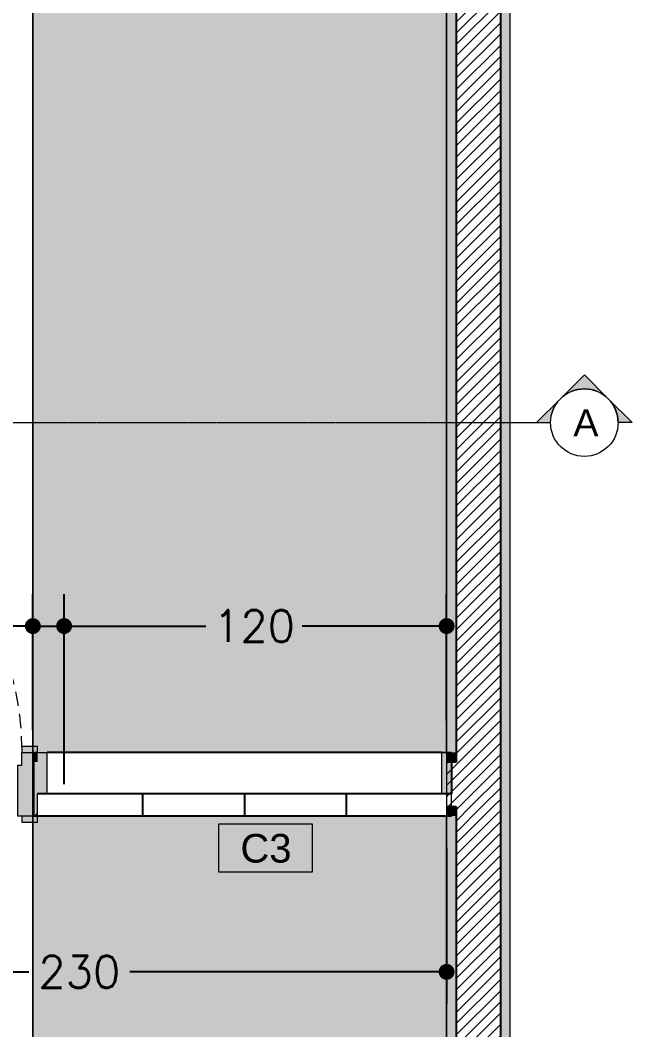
# Model space of a CAD drawing. Header units: metres. Extents: x -1783 to 21505, y -57 to 13660.
# Drawn here: x 14279.9 to 14478, y 10324.1 to 10641.3 of the extents above; entities that cross this region are included whole.
import ezdxf

# ---------------------------------------------------------------- set-up
doc = ezdxf.new("R2010")
doc.units = ezdxf.units.M
doc.header["$MEASUREMENT"] = 0
doc.linetypes.add('Dashed', pattern=[0.07, 0.045, -0.025])
doc.linetypes.add('Dot & Dashed', pattern=[0.6, 0.5, -0.05, 0, -0.05])
for name, color, linetype, lineweight in [('0_Caneta_No__7', 7, 'Continuous', 13), ('0_Caneta_No__98', 7, 'Continuous', 0), ('0_Caneta_No__99', 7, 'Continuous', 20), ('Janelas Archicad_Caneta_No__241', 7, 'Continuous', 13), ('Janelas Archicad_Caneta_No__3', 7, 'Continuous', 25), ('LAJES.EST_Caneta_No__241', 7, 'Continuous', 13), ('PAREDE CONSTRUIR_Caneta_No__241', 7, 'Continuous', 13), ('PAREDE CONSTRUIR_Caneta_No__3', 7, 'Continuous', 25), ('Portas Archicad_Caneta_No__241', 7, 'Continuous', 13), ('TERRENO.ARQ_Caneta_No__241', 7, 'Continuous', 13)]:
    doc.layers.add(name, color=color, linetype=linetype, lineweight=lineweight)
for name, color, linetype in [('cotas', 7, 'Continuous'), ('COTAS EXECUTIVO.EXEC', 7, 'Continuous'), ('Janelas Archicad', 7, 'Continuous'), ('Marcadores de Janela Archicad', 7, 'Continuous'), ('PAREDE CONSTRUIR', 7, 'Continuous'), ('Portas Archicad', 7, 'Continuous'), ('TERRENO.ARQ', 7, 'Continuous')]:
    doc.layers.add(name, color=color, linetype=linetype)
for name, color, linetype, lineweight, true_color in [('Marcadores de Janela Archicad_Caneta_No__9', 7, 'Continuous', 5, 0x020202), ('Portas Archicad_Caneta_No__9', 7, 'Continuous', 5, 0x020202), ('Portas Archicad_Caneta_No__97', 7, 'Continuous', 5, 0x6b6b6b)]:
    doc.layers.add(name, color=color, linetype=linetype, lineweight=lineweight, true_color=true_color)
doc.styles.add('GENERATED_STYLE_1', font='arial.ttf')
doc.styles.add('R80', font='romans.shx', dxfattribs={"height": 10})
doc.dimstyles.new('1-50', dxfattribs={"dimtxt": 10, "dimasz": 5, "dimexe": 10, "dimexo": 10, "dimgap": 3, "dimtad": 1, "dimdec": 1, "dimrnd": 1, "dimdsep": 46, "dimtxsty": 'R80', "dimblk": 'DOT', "dimcen": 0, "dimclrd": 252, "dimclre": 252, "dimclrt": 252, "dimadec": 0, "dimazin": 0, "dimtfac": 1, "dimtdec": 1, "dimtix": 1, "dimtmove": 2, "dimatfit": 3, "dimldrblk": 'DOT', "dimfxl": 1, "dimtolj": 1, "dimarcsym": 0})
pattern_1 = [(45, (18585.2446, 16071.2687), (-1.76776695, 1.76776695), [])]

# ---------------------------------------------------------------- blocks, each defined once
blk = doc.blocks.new('_Dot')
at = {"color": 0, "linetype": 'ByBlock', "lineweight": -2}
blk.add_line((-0.5, 0), (-1, 0), dxfattribs=at)
at = {"color": 0, "linetype": 'ByBlock', "const_width": 0.5}
blk.add_lwpolyline([(-0.25, 0, 1), (0.25, 0, 1)], format="xyb", close=True, dxfattribs=at)
blk = doc.blocks.new('*D7131')
at = {"layer": 'COTAS EXECUTIVO.EXEC', "color": 252, "lineweight": -2, "transparency": 16777216}
for p, q in [((14443.84, 13261.11), (14502.66, 13261.11)), ((14492.66, 13256.11), (14492.66, 11331.32)), ((14492.66, 9366.11), (14492.66, 11290.08)), ((14443.84, 9361.11), (14502.66, 9361.11))]:
    blk.add_line(p, q, dxfattribs=at)
at = {"layer": 'COTAS EXECUTIVO.EXEC', "color": 252, "lineweight": -2, "transparency": 16777216, "xscale": 5, "yscale": 5, "zscale": 5}
for p, rotation in [((14492.66, 13261.11), 90), ((14492.66, 9361.11), 270)]:
    blk.add_blockref('_Dot', p, dxfattribs=dict(at, rotation=rotation))
at = {"layer": 'COTAS EXECUTIVO.EXEC', "color": 252, "transparency": 16777216, "insert": (14492.66, 11310.7), "char_height": 10, "attachment_point": 5, "rotation": 90, "style": 'R80'}
blk.add_mtext('\\A1;3900', dxfattribs=at)
blk = doc.blocks.new('*D7366')
at = {"layer": 'COTAS EXECUTIVO.EXEC', "color": 252, "lineweight": -2, "transparency": 16777216}
for p, q in [((14183.84, 10603.71), (14183.84, 10332.29)), ((14413.84, 10381.21), (14413.84, 10332.29)), ((14188.84, 10342.29), (14282.58, 10342.29)), ((14408.84, 10342.29), (14314.3, 10342.29))]:
    blk.add_line(p, q, dxfattribs=at)
at = {"layer": 'COTAS EXECUTIVO.EXEC', "color": 252, "lineweight": -2, "transparency": 16777216, "xscale": 5, "yscale": 5, "zscale": 5, "rotation": 180}
blk.add_blockref('_Dot', (14183.84, 10342.29), dxfattribs=at)
at = {"layer": 'COTAS EXECUTIVO.EXEC', "color": 252, "lineweight": -2, "transparency": 16777216, "xscale": 5, "yscale": 5, "zscale": 5}
blk.add_blockref('_Dot', (14413.84, 10342.29), dxfattribs=at)
at = {"layer": 'COTAS EXECUTIVO.EXEC', "color": 252, "transparency": 16777216, "insert": (14298.44, 10342.29), "char_height": 10, "attachment_point": 5, "style": 'R80'}
blk.add_mtext('\\A1;230', dxfattribs=at)
blk = doc.blocks.new('*D7492')
at = {"layer": 'COTAS EXECUTIVO.EXEC', "color": 252, "lineweight": -2, "transparency": 16777216}
for p, q in [((14183.84, 10421.21), (14183.84, 10460.92)), ((14283.84, 10418.21), (14283.84, 10460.92)), ((14188.84, 10450.92), (14204.95, 10450.92)), ((14278.84, 10450.92), (14235.24, 10450.92))]:
    blk.add_line(p, q, dxfattribs=at)
at = {"layer": 'COTAS EXECUTIVO.EXEC', "color": 252, "lineweight": -2, "transparency": 16777216, "xscale": 5, "yscale": 5, "zscale": 5, "rotation": 180}
blk.add_blockref('_Dot', (14183.84, 10450.92), dxfattribs=at)
at = {"layer": 'COTAS EXECUTIVO.EXEC', "color": 252, "lineweight": -2, "transparency": 16777216, "xscale": 5, "yscale": 5, "zscale": 5}
blk.add_blockref('_Dot', (14283.84, 10450.92), dxfattribs=at)
at = {"layer": 'COTAS EXECUTIVO.EXEC', "color": 252, "transparency": 16777216, "insert": (14220.1, 10450.92), "char_height": 10, "attachment_point": 5, "style": 'R80'}
blk.add_mtext('\\A1;100', dxfattribs=at)
blk = doc.blocks.new('*D7493')
at = {"layer": 'COTAS EXECUTIVO.EXEC', "color": 252, "lineweight": -2, "transparency": 16777216}
for p, q in [((14283.84, 10418.21), (14283.84, 10460.92)), ((14293.67, 10401.21), (14293.67, 10460.92)), ((14278.84, 10450.92), (14273.84, 10450.92)), ((14283.84, 10450.92), (14293.67, 10450.92)), ((14298.67, 10450.92), (14303.67, 10450.92))]:
    blk.add_line(p, q, dxfattribs=at)
at = {"layer": 'COTAS EXECUTIVO.EXEC', "color": 252, "lineweight": -2, "transparency": 16777216, "xscale": 5, "yscale": 5, "zscale": 5}
blk.add_blockref('_Dot', (14283.84, 10450.92), dxfattribs=at)
at = {"layer": 'COTAS EXECUTIVO.EXEC', "color": 252, "lineweight": -2, "transparency": 16777216, "xscale": 5, "yscale": 5, "zscale": 5, "rotation": 180}
blk.add_blockref('_Dot', (14293.67, 10450.92), dxfattribs=at)
at = {"layer": 'COTAS EXECUTIVO.EXEC', "color": 252, "transparency": 16777216, "insert": (14266.12, 10450.92), "char_height": 10, "attachment_point": 5, "style": 'R80'}
blk.add_mtext('\\A1;10', dxfattribs=at)
blk = doc.blocks.new('*D7494')
at = {"layer": 'COTAS EXECUTIVO.EXEC', "color": 252, "lineweight": -2, "transparency": 16777216}
for p, q in [((14293.67, 10401.21), (14293.67, 10460.92)), ((14413.84, 10421.21), (14413.84, 10460.92)), ((14298.67, 10450.92), (14338.21, 10450.92)), ((14408.84, 10450.92), (14368.5, 10450.92))]:
    blk.add_line(p, q, dxfattribs=at)
at = {"layer": 'COTAS EXECUTIVO.EXEC', "color": 252, "lineweight": -2, "transparency": 16777216, "xscale": 5, "yscale": 5, "zscale": 5, "rotation": 180}
blk.add_blockref('_Dot', (14293.67, 10450.92), dxfattribs=at)
at = {"layer": 'COTAS EXECUTIVO.EXEC', "color": 252, "lineweight": -2, "transparency": 16777216, "xscale": 5, "yscale": 5, "zscale": 5}
blk.add_blockref('_Dot', (14413.84, 10450.92), dxfattribs=at)
at = {"layer": 'COTAS EXECUTIVO.EXEC', "color": 252, "transparency": 16777216, "insert": (14353.35, 10450.92), "char_height": 10, "attachment_point": 5, "style": 'R80'}
blk.add_mtext('\\A1;120', dxfattribs=at)
blk = doc.blocks.new('Cobogó 26_3')
at = {"layer": 'Janelas Archicad_Caneta_No__241', "color": 7, "linetype": 'Continuous', "lineweight": 13}
for p, q in [((-0.65, 0.13), (-0.62, 0.13)), ((-0.62, 0), (-0.62, 0.13)), ((0.65, 0.13), (0.62, 0.13)), ((0.62, 0), (0.62, 0.13)), ((-0.65, -0.04), (-0.65, 0)), ((-0.65, -0.04), (-0.65, 0)), ((0.65, -0.04), (0.65, 0)), ((0.65, -0.04), (0.65, 0)), ((-0.65, -0.07), (-0.65, -0.04)), ((-0.65, -0.07), (-0.65, -0.04)), ((0.65, -0.07), (0.65, -0.04)), ((0.65, -0.07), (0.65, -0.04))]:
    blk.add_line(p, q, dxfattribs=at)
at = {"layer": 'Janelas Archicad_Caneta_No__3', "color": 7, "linetype": 'Continuous', "lineweight": 25}
for p, q in [((-0.62, 0.13), (0.62, 0.13)), ((-0.65, 0), (0.65, 0)), ((-0.32, 0), (-0.32, -0.07)), ((0, 0), (0, -0.07)), ((0.32, 0), (0.32, -0.07)), ((-0.65, -0.07), (0.65, -0.07)), ((-0.65, -0.07), (0.65, -0.07))]:
    blk.add_line(p, q, dxfattribs=at)
blk = doc.blocks.new('Door 26_8')
at = {"layer": 'Portas Archicad', "linetype": 'Continuous', "lineweight": 0, "true_color": 0xffffff}
for points in [[(0.462, 0.924), (0.422, 0.924), (0.422, 0.824), (0.462, 0.824)], [(0.422, 0), (0.462, 0), (0.462, 0.1), (0.422, 0.1)], [(-0.462, 0), (-0.462, 0.019), (-0.512, 0.019), (-0.512, 0)], [(-0.45, -0.2), (-0.45, -0.04), (-0.462, -0.04), (-0.462, 0), (-0.5, 0), (-0.5, -0.2)], [(0.5, -0.2), (0.5, 0), (0.462, 0), (0.462, -0.04), (0.45, -0.04), (0.45, -0.2)], [(0.462, 0.019), (0.462, 0), (0.512, 0), (0.512, 0.019)], [(-0.462, -0.219), (-0.462, -0.2), (-0.512, -0.2), (-0.512, -0.219)], [(0.462, -0.2), (0.462, -0.219), (0.512, -0.219), (0.512, -0.2)]]:
    blk.add_hatch(color=7, dxfattribs=at).paths.add_polyline_path(points)
at = {"layer": 'Portas Archicad_Caneta_No__241', "color": 7, "linetype": 'Continuous', "lineweight": 13}
for p, q in [((-0.512, 0), (-0.5, 0)), ((-0.512, 0), (-0.5, 0)), ((-0.5, 0), (-0.5, -0.03)), ((-0.5, 0), (-0.5, -0.03)), ((0.5, 0), (0.5, -0.03)), ((0.5, 0), (0.5, -0.03)), ((0.5, 0), (0.512, 0)), ((0.5, 0), (0.512, 0)), ((-0.5, -0.03), (-0.5, -0.17)), ((-0.5, -0.03), (-0.5, -0.17)), ((-0.5, -0.03), (-0.5, -0.17)), ((-0.5, -0.03), (-0.5, -0.17)), ((0.5, -0.03), (0.5, -0.17)), ((0.5, -0.03), (0.5, -0.17)), ((0.5, -0.03), (0.5, -0.17)), ((0.5, -0.03), (0.5, -0.17)), ((-0.5, -0.17), (-0.5, -0.2)), ((-0.5, -0.17), (-0.5, -0.2)), ((-0.5, -0.17), (-0.5, -0.2)), ((-0.5, -0.17), (-0.5, -0.2)), ((0.5, -0.17), (0.5, -0.2)), ((0.5, -0.17), (0.5, -0.2)), ((0.5, -0.17), (0.5, -0.2)), ((0.5, -0.17), (0.5, -0.2)), ((-0.512, -0.2), (-0.5, -0.2)), ((-0.512, -0.2), (-0.5, -0.2)), ((0.5, -0.2), (0.512, -0.2)), ((0.5, -0.2), (0.512, -0.2))]:
    blk.add_line(p, q, dxfattribs=at)
at = {"layer": 'Portas Archicad_Caneta_No__9', "color": 18, "linetype": 'Continuous', "lineweight": 5, "true_color": 0x020202}
for p, q in [((0.422, 0.824), (0.422, 0.924)), ((0.422, 0.924), (0.462, 0.924)), ((0.462, 0.924), (0.462, 0.824)), ((0.462, 0.824), (0.422, 0.824)), ((0.442, 0.824), (0.442, 0.1)), ((0.422, 0), (0.422, 0.1)), ((0.422, 0.1), (0.462, 0.1)), ((0.462, 0.1), (0.462, 0)), ((-0.512, 0), (-0.512, 0.019)), ((-0.512, 0.019), (-0.462, 0.019)), ((-0.462, 0), (-0.512, 0)), ((-0.462, 0), (-0.5, 0)), ((-0.5, 0), (-0.5, -0.2)), ((-0.462, 0.019), (-0.462, 0)), ((-0.462, -0.04), (-0.462, 0)), ((0.462, 0), (0.422, 0)), ((0.462, 0.019), (0.512, 0.019)), ((0.462, 0), (0.462, 0.019)), ((0.512, 0), (0.462, 0)), ((0.5, 0), (0.462, 0)), ((0.462, 0), (0.462, -0.04)), ((0.5, -0.2), (0.5, 0)), ((0.512, 0.019), (0.512, 0)), ((-0.45, -0.04), (-0.462, -0.04)), ((-0.45, -0.2), (-0.45, -0.04)), ((0.462, -0.04), (0.45, -0.04)), ((0.45, -0.04), (0.45, -0.2)), ((-0.512, -0.219), (-0.512, -0.2)), ((-0.512, -0.2), (-0.462, -0.2)), ((-0.462, -0.219), (-0.512, -0.219)), ((-0.5, -0.2), (-0.45, -0.2)), ((-0.462, -0.2), (-0.462, -0.219)), ((0.45, -0.2), (0.5, -0.2)), ((0.462, -0.2), (0.512, -0.2)), ((0.462, -0.219), (0.462, -0.2)), ((0.512, -0.219), (0.462, -0.219)), ((0.512, -0.2), (0.512, -0.219))]:
    blk.add_line(p, q, dxfattribs=at)
at = {"layer": 'Portas Archicad_Caneta_No__9', "color": 18, "linetype": 'Continuous', "lineweight": 5, "true_color": 0x020202, "flags": 128}
for points in [[(0.442, 0.824), (0.442, 0.1), (0.422, 0.1), (0.422, 0.824)], [(0.462, 0.824), (0.462, 0.1), (0.442, 0.1), (0.442, 0.824)]]:
    blk.add_lwpolyline(points, close=True, dxfattribs=at)
at = {"layer": 'Portas Archicad_Caneta_No__97', "color": 251, "linetype": 'Dashed', "lineweight": 5, "true_color": 0x6b6b6b}
blk.add_arc((0.462, 0), 0.924, 90, 180, dxfattribs=at)
blk = doc.blocks.new('W Marker 26_18')
at = {"layer": 'Marcadores de Janela Archicad_Caneta_No__9', "color": 18, "linetype": 'Continuous', "lineweight": 5, "true_color": 0x020202, "flags": 128}
blk.add_lwpolyline([(-0.1156, -0.225), (-0.1156, -0.375), (0.1794, -0.375), (0.1794, -0.225)], close=True, dxfattribs=at)
at = {"layer": 'Marcadores de Janela Archicad_Caneta_No__9', "color": 18, "lineweight": 5, "true_color": 0x020202, "insert": (-0.047, -0.3472), "char_height": 0.09, "attachment_point": 7, "style": 'GENERATED_STYLE_1'}
blk.add_mtext('\\A1;\\pt0;C3', dxfattribs=at)

msp = doc.modelspace()

# ---------------------------------------------------------------- hatches: boundary and pattern name
at = {"linetype": 'Continuous', "lineweight": 0, "true_color": 0x000000}
for points in [[(14464.626, 10522.34), (14457.126, 10529.84), (14449.626, 10522.34, -0.4142136)], [(14442.126, 10514.84), (14446.519, 10514.84, -0.1989124), (14449.626, 10522.34)], [(14472.126, 10514.84), (14464.626, 10522.34, -0.1989124), (14467.732, 10514.84)]]:
    msp.add_hatch(color=18, dxfattribs=at).paths.add_polyline_path(points)
at = {"layer": 'cotas'}
h = msp.add_hatch(color=7, dxfattribs=at)
h.dxf.hatch_style = 1
h.paths.add_polyline_path([(21504.961, 13659.963), (10304.961, 13659.963), (10304.961, 5739.963), (21504.961, 5739.963)])
h.paths.add_polyline_path([(10571.627, 13593.296), (21371.627, 13593.296), (21371.627, 5806.63), (10571.627, 5806.63)], flags=16)
at = {"layer": 'PAREDE CONSTRUIR', "linetype": 'Continuous', "lineweight": 0, "true_color": 0xffffff}
for points in [[(14430.841, 13258.112), (14430.841, 9361.112), (14433.841, 9361.112), (14433.841, 13258.112)], [(14413.841, 13241.112), (14413.841, 10411.212), (14416.841, 10411.212), (14416.841, 13241.112)], [(14284.139, 10408.212), (14285.339, 10408.212), (14285.339, 10411.212), (14284.139, 10411.212)], [(14288.339, 10411.212), (14285.339, 10411.212), (14285.339, 10408.212), (14285.339, 10398.212), (14288.339, 10398.212)], [(14415.339, 10411.212), (14412.339, 10411.212), (14412.339, 10398.212), (14415.339, 10398.212), (14415.339, 10408.212)], [(14413.841, 10411.212), (14413.841, 10408.212), (14416.841, 10408.212), (14416.841, 10411.212)], [(14284.139, 10408.212), (14284.139, 10391.212), (14285.339, 10392.412), (14285.339, 10398.212), (14287.139, 10398.212), (14287.139, 10408.212)], [(14413.841, 10394.212), (14413.841, 10391.212), (14416.841, 10391.212), (14416.841, 10394.212)], [(14285.339, 10392.412), (14284.139, 10391.212), (14285.339, 10391.212)], [(14413.841, 10391.212), (14413.841, 9361.112), (14416.841, 9361.112), (14416.841, 10391.212)]]:
    msp.add_hatch(color=7, dxfattribs=at).paths.add_polyline_path(points)
at = {"layer": 'PAREDE CONSTRUIR', "linetype": 'Continuous', "lineweight": 0, "true_color": 0x000000}
h = msp.add_hatch(dxfattribs=at)
h.set_pattern_fill('COMMON_BRICK_0006', color=18, scale=100, style=0, pattern_type=2)
h.set_pattern_definition(pattern_1)
h.paths.add_polyline_path([(14416.841, 13244.112), (14416.841, 10408.212), (14430.841, 10408.212), (14430.841, 13244.112)])
h = msp.add_hatch(dxfattribs=at)
h.set_pattern_fill('COMMON_BRICK_0006', color=18, scale=100, style=0, pattern_type=2)
h.set_pattern_definition(pattern_1)
h.paths.add_polyline_path([(14413.841, 10408.212), (14413.841, 10394.212), (14416.841, 10394.212), (14416.841, 10408.212)])
h = msp.add_hatch(dxfattribs=at)
h.set_pattern_fill('COMMON_BRICK_0006', color=18, scale=100, style=0, pattern_type=2)
h.set_pattern_definition(pattern_1)
h.paths.add_polyline_path([(14416.841, 10408.212), (14416.841, 10394.212), (14430.841, 10394.212), (14430.841, 10408.212)])
h = msp.add_hatch(dxfattribs=at)
h.set_pattern_fill('COMMON_BRICK_0006', color=18, scale=100, style=0, pattern_type=2)
h.set_pattern_definition(pattern_1)
h.paths.add_polyline_path([(14416.841, 10394.212), (14416.841, 9361.112), (14430.841, 9361.112), (14430.841, 10394.212)])
at = {"layer": 'TERRENO.ARQ', "linetype": 'Continuous', "lineweight": 0, "true_color": 0xc5d9be}
for points in [[(11933.841, 13241.112), (11933.841, 13071.112), (14283.845, 13071.112), (14283.845, 10411.212), (14413.841, 10411.212), (14413.841, 13241.112), (14283.845, 13241.112)], [(14413.841, 10391.212), (14283.845, 10391.212), (14283.845, 10041.212), (14413.841, 10041.212)]]:
    msp.add_hatch(color=9, dxfattribs=at).paths.add_polyline_path(points)

# ---------------------------------------------------------------- linework, layer by layer
at = {"layer": '0_Caneta_No__98', "color": 7, "linetype": 'Continuous', "lineweight": 0, "flags": 128}
for points in [[(14464.626, 10522.34, 0.4142136), (14449.626, 10522.34), (14457.126, 10529.84)], [(14442.126, 10514.84), (14446.519, 10514.84, -0.1989124), (14449.626, 10522.34)], [(14472.126, 10514.84), (14467.732, 10514.84, 0.1989124), (14464.626, 10522.34)]]:
    msp.add_lwpolyline(points, format="xyb", close=True, dxfattribs=at)
at = {"layer": '0_Caneta_No__98', "color": 7, "linetype": 'Continuous', "lineweight": 0}
msp.add_circle((14457.126, 10514.84), 10.607, dxfattribs=at)
at = {"layer": '0_Caneta_No__99', "color": 7, "linetype": 'Dot & Dashed', "lineweight": 20}
msp.add_line((10923.992, 10514.84), (14442.126, 10514.84), dxfattribs=at)
at = {"layer": 'LAJES.EST_Caneta_No__241', "color": 7, "linetype": 'Continuous', "lineweight": 13, "flags": 128}
msp.add_lwpolyline([(13693.611, 9961.212), (14149.153, 9961.212), (14149.153, 9361.112), (14183.841, 9361.112), (14433.841, 9361.112), (14433.841, 13261.112), (14413.841, 13261.112), (14413.841, 10041.212), (14283.845, 10041.212), (14283.845, 13071.112), (11933.841, 13071.112), (11933.841, 13261.112), (10933.847, 13261.112), (10933.847, 9561.112)], dxfattribs=at)
msp.add_lwpolyline([(13693.611, 9961.212), (14149.153, 9961.212), (14149.153, 9361.112), (14183.841, 9361.112), (14433.841, 9361.112), (14433.841, 13261.112), (14413.841, 13261.112), (14413.841, 10041.212), (14283.845, 10041.212), (14283.845, 13071.112), (11933.841, 13071.112), (11933.841, 13261.112), (10933.847, 13261.112), (10933.847, 9561.112)], dxfattribs=at)
msp.add_lwpolyline([(13693.611, 9961.212), (14149.153, 9961.212), (14149.153, 9361.112), (14183.841, 9361.112), (14433.841, 9361.112), (14433.841, 13261.112), (14413.841, 13261.112), (14413.841, 10041.212), (14283.845, 10041.212), (14283.845, 13071.112), (11933.841, 13071.112), (11933.841, 13261.112), (10933.847, 13261.112), (10933.847, 9561.112)], dxfattribs=at)
msp.add_lwpolyline([(13693.611, 9961.212), (14149.153, 9961.212), (14149.153, 9361.112), (14183.841, 9361.112), (14433.841, 9361.112), (14433.841, 13261.112), (14413.841, 13261.112), (14413.841, 10041.212), (14283.845, 10041.212), (14283.845, 13071.112), (11933.841, 13071.112), (11933.841, 13261.112), (10933.847, 13261.112), (10933.847, 9561.112)], dxfattribs=at)
msp.add_lwpolyline([(13693.611, 9961.212), (14149.153, 9961.212), (14149.153, 9361.112), (14183.841, 9361.112), (14433.841, 9361.112), (14433.841, 13261.112), (14413.841, 13261.112), (14413.841, 10041.212), (14283.845, 10041.212), (14283.845, 13071.112), (11933.841, 13071.112), (11933.841, 13261.112), (10933.847, 13261.112), (10933.847, 9561.112)], dxfattribs=at)
at = {"layer": 'PAREDE CONSTRUIR_Caneta_No__241', "color": 7, "linetype": 'Continuous', "lineweight": 13}
for p, q in [((14285.339, 10411.212), (14284.139, 10411.212)), ((14284.139, 10411.212), (14284.139, 10408.212)), ((14285.339, 10411.212), (14288.339, 10411.212)), ((14288.339, 10398.212), (14288.339, 10411.212)), ((14412.339, 10398.212), (14412.339, 10411.212)), ((14415.339, 10411.212), (14412.339, 10411.212)), ((14284.139, 10408.212), (14284.139, 10394.212)), ((14284.139, 10408.212), (14284.139, 10394.212)), ((14287.139, 10398.212), (14288.339, 10398.212)), ((14415.339, 10398.212), (14412.339, 10398.212)), ((14415.339, 10394.212), (14415.339, 10398.212)), ((14284.139, 10394.212), (14284.139, 10391.212)), ((14284.139, 10394.212), (14284.139, 10391.212)), ((14415.339, 10391.212), (14415.339, 10394.212)), ((14285.339, 10391.212), (14284.139, 10391.212)), ((14285.339, 10391.212), (14285.339, 10392.412))]:
    msp.add_line(p, q, dxfattribs=at)
at = {"layer": 'PAREDE CONSTRUIR_Caneta_No__241', "color": 7, "linetype": 'Continuous', "lineweight": 13, "flags": 128}
for points in [[(14433.841, 9361.112), (14433.841, 13261.112)], [(14413.841, 13241.112), (14413.841, 10411.212)], [(14285.339, 10411.212), (14284.139, 10411.212)], [(14284.139, 10391.212), (14285.339, 10391.212)], [(14413.841, 10391.212), (14413.841, 9361.112)]]:
    msp.add_lwpolyline(points, dxfattribs=at)
at = {"layer": 'PAREDE CONSTRUIR_Caneta_No__3', "color": 7, "linetype": 'Continuous', "lineweight": 25}
for p, q in [((14416.841, 13244.112), (14416.841, 10408.212)), ((14430.841, 10408.212), (14430.841, 13244.112)), ((14416.841, 10408.212), (14413.841, 10408.212)), ((14416.841, 10408.212), (14413.841, 10408.212)), ((14415.339, 10408.212), (14415.339, 10398.212)), ((14430.841, 10394.212), (14430.841, 10408.212)), ((14413.841, 10394.212), (14416.841, 10394.212)), ((14413.841, 10394.212), (14416.841, 10394.212)), ((14416.841, 10394.212), (14416.841, 9361.112)), ((14430.841, 9361.112), (14430.841, 10394.212))]:
    msp.add_line(p, q, dxfattribs=at)
at = {"layer": 'TERRENO.ARQ_Caneta_No__241', "color": 7, "linetype": 'Continuous', "lineweight": 13, "flags": 128}
for points in [[(11933.841, 13241.112), (11933.841, 13071.112), (14283.845, 13071.112), (14283.845, 10411.212), (14413.841, 10411.212), (14413.841, 13241.112), (14283.845, 13241.112)], [(14413.841, 10391.212), (14283.845, 10391.212), (14283.845, 10041.212), (14413.841, 10041.212)]]:
    msp.add_lwpolyline(points, close=True, dxfattribs=at)

# ---------------------------------------------------------------- block references
at = {"layer": 'Janelas Archicad', "color": 18, "linetype": 'Continuous', "lineweight": 5, "true_color": 0x020202, "xscale": -100, "yscale": 100, "zscale": 100}
msp.add_blockref('Cobogó 26_3', (14350.339, 10398.212), dxfattribs=at)
at = {"layer": 'Marcadores de Janela Archicad', "color": 18, "lineweight": 5, "true_color": 0x020202, "xscale": 100, "yscale": 100, "zscale": 100}
msp.add_blockref('W Marker 26_18', (14353.754, 10411.212), dxfattribs=at)
at = {"layer": 'Portas Archicad', "color": 252, "linetype": 'Continuous', "lineweight": 0, "xscale": -100, "yscale": 100, "zscale": 100}
msp.add_blockref('Door 26_8', (14234.139, 10411.212), dxfattribs=at)

# ---------------------------------------------------------------- texts
at = {"layer": '0_Caneta_No__7', "color": 7, "lineweight": 13, "insert": (14453.656, 10510.528), "char_height": 8.5, "attachment_point": 7, "style": 'GENERATED_STYLE_1'}
msp.add_mtext('\\A1;\\pt0;A', dxfattribs=at)

# ---------------------------------------------------------------- dimensions: what is measured, and where the dimension line sits
at = {"layer": 'COTAS EXECUTIVO.EXEC'}
dim = msp.add_linear_dim(base=(14492.657, 13261.112), p1=(14433.841, 9361.112), p2=(14433.841, 13261.112), angle=90, dimstyle='1-50', dxfattribs=at)
dim.commit()
dim.dimension.update_dxf_attribs({"geometry": '*D7131', "text_midpoint": (14492.657, 11310.703), "dimtype": 160})
for base, p1, p2, picture, middle in [((14413.841, 10342.293), (14183.841, 10613.712), (14413.841, 10391.212), '*D7366', (14298.441, 10342.293)), ((14283.845, 10450.923), (14183.841, 10411.212), (14283.845, 10408.212), '*D7492', (14220.097, 10450.923)), ((14293.667, 10450.923), (14283.845, 10408.212), (14293.667, 10391.212), '*D7493', (14266.124, 10450.923)), ((14413.841, 10450.923), (14293.667, 10391.212), (14413.841, 10411.212), '*D7494', (14353.354, 10450.923))]:
    dim = msp.add_linear_dim(base=base, p1=p1, p2=p2, dimstyle='1-50', dxfattribs=at)
    dim.commit()
    dim.dimension.update_dxf_attribs({"geometry": picture, "text_midpoint": middle, "dimtype": 160})

doc.saveas('drawing.dxf')
